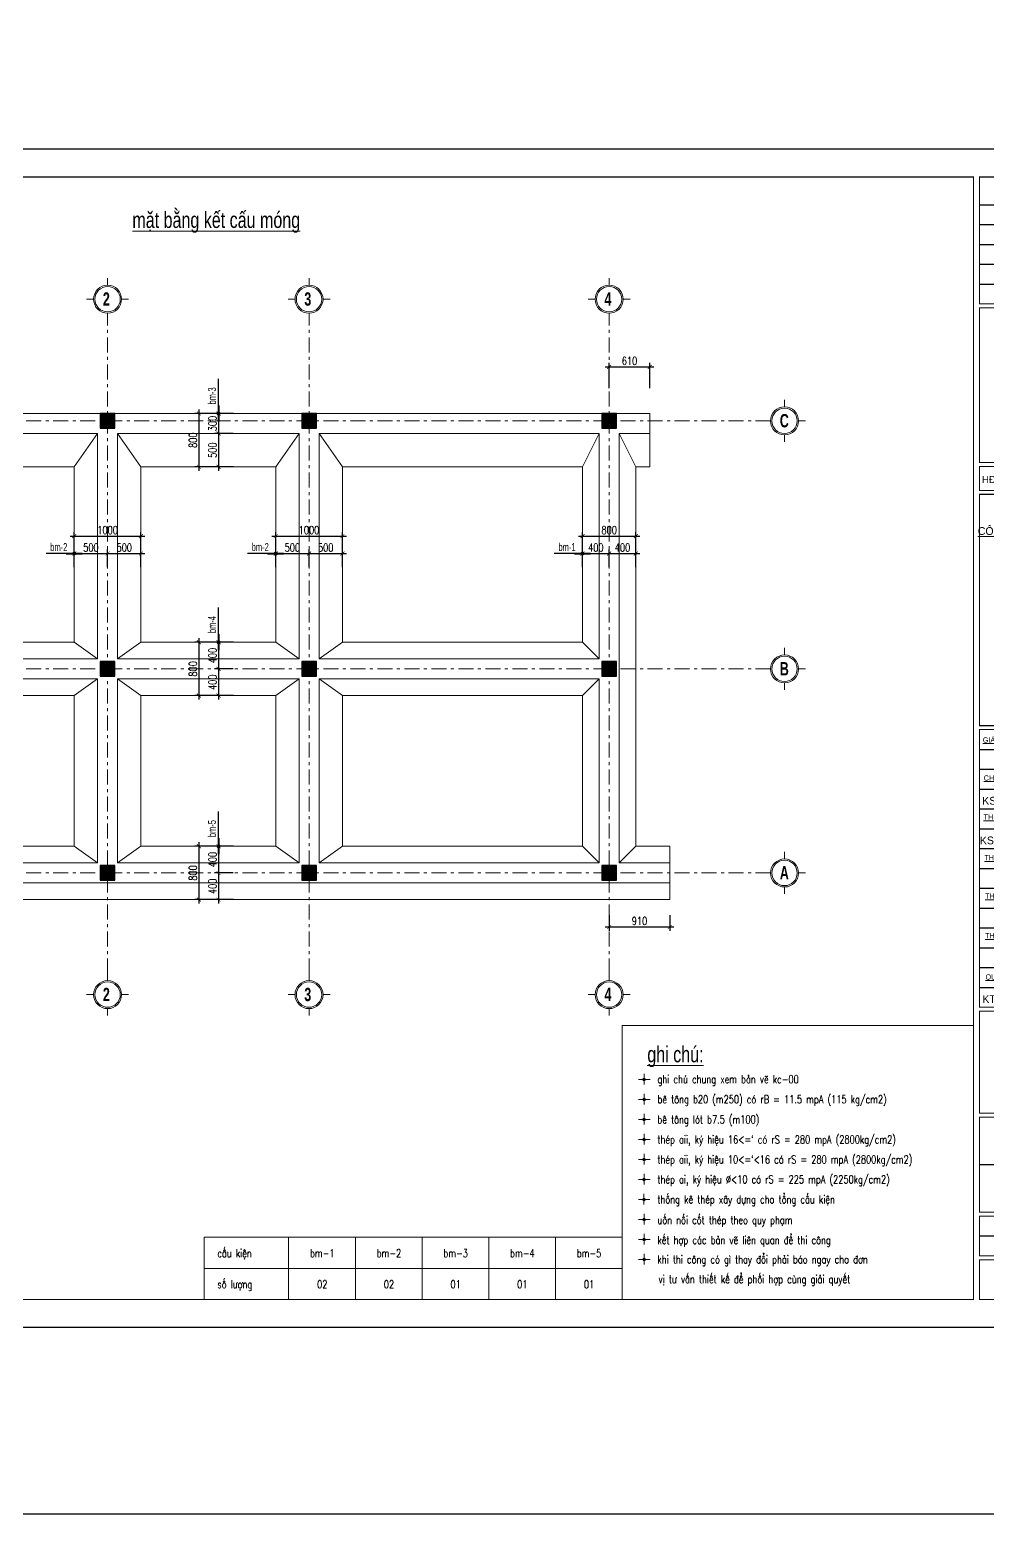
# Model space of a CAD drawing. Extents: x -1855204 to -1466800, y -1308584 to -996495.
# Drawn here: x -1808849 to -1794491, y -1074994 to -1052729 of the extents above; entities that cross this region are included whole.
import ezdxf
from ezdxf.enums import TextEntityAlignment as Align

# ---------------------------------------------------------------- set-up
doc = ezdxf.new("R2010")
doc.units = 0
doc.header["$LTSCALE"] = 150
doc.header["$PDMODE"] = 35
doc.linetypes.add('_Tim', pattern=[9, 5, -1.5, 1, -1.5])
doc.layers.get('0').update_dxf_attribs({"lineweight": 18})
doc.layers.get('Defpoints').update_dxf_attribs({"lineweight": 18})
for name, color, linetype, lineweight in [('05.Text', 253, 'Continuous', 18), ('06.betong', 2, 'Continuous', 35), ('11.Khung bo', 32, 'Continuous', 50), ('12.Khung', 36, 'Continuous', 25), ('KCVN-THAY', 7, 'Continuous', 25), ('LS-DIM', 251, 'Continuous', 13), ('LS-TEXT', 60, 'Continuous', 20), ('LS-THAY', 7, 'Continuous', 20), ('LS-TRUC', 108, '_Tim', 9), ('NETCAT', 2, 'Continuous', 40)]:
    doc.layers.add(name, color=color, linetype=linetype, lineweight=lineweight)
doc.layers.add('DIM', color=1, linetype='Continuous')
doc.styles.add('AVANTHB', font='')
doc.styles.add('KCVN-LEADER', font='vnromadi.shx', dxfattribs={"width": 0.7, "height": 4})
doc.styles.add('VnAvantH', font='')
doc.styles.add('vnsimpli', font='vnsimli.shx', dxfattribs={"width": 0.75})
doc.styles.get('AVANTHB').set_extended_font_data('.VnAvantH', bold=True)
doc.styles.get('VnAvantH').set_extended_font_data('.VnAvantH')
doc.dimstyles.new('D100', dxfattribs={"dimtxt": 200, "dimasz": 100, "dimexe": 100, "dimexo": 0, "dimgap": 50, "dimtad": 1, "dimdec": 0, "dimdsep": 46, "dimtxsty": 'vnsimpli', "dimblk": 'ARCHTICK', "dimcen": 1, "dimdle": 100, "dimclrd": 256, "dimclre": 256, "dimclrt": 60, "dimadec": 0, "dimazin": 0, "dimtfac": 1, "dimtdec": 0, "dimtix": 1, "dimtmove": 2, "dimatfit": 3, "dimfxl": 1, "dimarcsym": 0})
doc.dimstyles.new('D100(120)', dxfattribs={"dimtxt": 120, "dimasz": 60, "dimexe": 60, "dimexo": 0, "dimgap": 30, "dimtad": 1, "dimdec": 0, "dimdsep": 46, "dimtxsty": 'vnsimpli', "dimblk": 'ARCHTICK', "dimcen": 0, "dimdle": 60, "dimclrd": 256, "dimclre": 256, "dimclrt": 60, "dimadec": 0, "dimazin": 0, "dimtfac": 1, "dimtdec": 0, "dimtix": 1, "dimtmove": 0, "dimatfit": 3, "dimfxl": 1, "dimarcsym": 0})

# ---------------------------------------------------------------- blocks, each defined once
blk = doc.blocks.new('*U4')
at = {"layer": 'KCVN-THAY', "color": 140}
blk.add_lwpolyline([(214871.76, 86966.68), (215381.8, 86966.68), (215381.8, 86579.68), (214871.76, 86579.68)], close=True, dxfattribs=at)
blk = doc.blocks.new('100')
at = {"layer": '11.Khung bo', "const_width": 26.7}
for points in [[(1860913, -945240), (1860913, -916940), (1896063, -916940), (1896063, -945240)], [(1896213, -920140), (1896213, -916940), (1901213, -916940), (1901213, -920140)], [(1896213, -924140), (1901213, -924140), (1901213, -920240), (1896213, -920240)], [(1896213, -924840), (1901213, -924840), (1901213, -924240), (1896213, -924240)], [(1896213, -930771), (1901213, -930771), (1901213, -924940), (1896213, -924940)], [(1896213, -937871), (1901213, -937871), (1901213, -930871), (1896213, -930871)], [(1896213, -940540), (1901213, -940540), (1901213, -937971), (1896213, -937971)], [(1896213, -943040), (1901213, -943040), (1901213, -940640), (1896213, -940640)], [(1896213, -944140), (1901213, -944140), (1901213, -943140), (1896213, -943140)], [(1896213, -945240), (1901213, -945240), (1901213, -944240), (1896213, -944240)]]:
    blk.add_lwpolyline(points, close=True, dxfattribs=at)
at = {"layer": '12.Khung'}
for p, q in [((1896213, -917640), (1901213, -917640)), ((1896213, -918140), (1901213, -918140)), ((1896213, -918640), (1901213, -918640)), ((1896213, -919140), (1901213, -919140)), ((1896213, -919640), (1901213, -919640)), ((1896213, -931371), (1899399, -931371)), ((1896213, -931871), (1901213, -931871)), ((1896213, -932371), (1899399, -932371)), ((1896213, -932871), (1901213, -932871)), ((1896213, -933371), (1899399, -933371)), ((1896213, -933871), (1901213, -933871)), ((1896213, -934371), (1899399, -934371)), ((1896213, -934871), (1901213, -934871)), ((1896213, -935371), (1899399, -935371)), ((1896213, -935871), (1901213, -935871)), ((1896213, -936371), (1899399, -936371)), ((1896213, -936871), (1901213, -936871)), ((1896213, -937371), (1899399, -937371)), ((1901213, -941840), (1896213, -941840)), ((1901213, -943640), (1896213, -943640))]:
    blk.add_line(p, q, dxfattribs=at)
at = {"layer": '12.Khung', "color": 1}
blk.add_lwpolyline([(1901579, -945940), (1901579, -916240), (1859580, -916240), (1859580, -945940)], close=True, dxfattribs=at)
at = {"layer": '05.Text', "style": 'VnAvantH'}
blk.add_text('H§ sè .../2019/H§-TVTK ngµy ', height=180, dxfattribs=at).set_placement((1898057, -924540), align=Align.MIDDLE)
blk.add_text('%%Uc«ng ty tnhh thiÕt kÕ vµ thi c«ng', height=198, dxfattribs=at).set_placement((1898711, -925964), align=Align.CENTER)
for s, p in [('%%Ugi¸m ®èc:', (1896298, -931198)), ('%%Uchñ tr×:', (1896322, -932157)), ('%%UthiÕt kÕ:', (1896319, -933142)), ('%%UthiÕt kÕ:', (1896339, -934166)), ('%%UthiÕt kÕ:', (1896355, -935133)), ('%%UthiÕt kÕ:', (1896355, -936133)), ('%%Uqu¶n lý kü thuËt:', (1896366, -937174))]:
    blk.add_text(s, height=132, dxfattribs=at).set_placement(p)
for s, p in [('KS.TRÇN C¤NG THµNH', (1899286, -932764)), ('KS.§INH THANH HUYÒN', (1899286, -933764)), ('KTS.lª thÕ trinh', (1898687, -937764))]:
    blk.add_text(s, height=198, dxfattribs=at).set_placement(p, align=Align.RIGHT)
blk = doc.blocks.new('n')
at = {"layer": 'LS-TEXT', "linetype": 'Continuous'}
for p, q in [((-27, 0), (-175, 0)), ((-175, 0), (188, 0)), ((0, 0), (0, 178)), ((0, 178), (0, -151))]:
    blk.add_line(p, q, dxfattribs=at)
at = {"layer": 'LS-TEXT', "linetype": 'Continuous', "const_width": 54}
blk.add_lwpolyline([(-27, 0, 1), (27, 0, 1)], format="xyb", close=True, dxfattribs=at)
blk = doc.blocks.new('GHI CHU NHA BE TONG 2')
at = {"layer": 'LS-THAY'}
blk.add_lwpolyline([(-266782, -808508), (-258003, -808508), (-258003, -815358), (-266782, -815358)], close=True, dxfattribs=at)
at = {"layer": 'LS-THAY', "xscale": 0.7999999999301508}
for p, yscale, zscale in [((-266233, -809858), 0.7999999998137355, 0.7999999999645904), ((-266232, -810358), 0.7999999998137355, 0.7999999999645904), ((-266233, -810858), 0.7999999998137355, 0.7999999999645904), ((-266233, -811358), 0.7999999998137355, 0.7999999999645904), ((-266233, -811858), 0.7999999998137355, 0.7999999999645904), ((-266235, -812358), 0.7999999998137355, 0.7999999999645904), ((-266236, -812858), 0.7999999998137355, 0.7999999999645904), ((-266233, -813358), 0.8000000002793967, 0.7999999999980599), ((-266233, -813858), 0.8000000002793967, 0.7999999999980599), ((-266232, -814358), 0.7999999998137355, 0.7999999999645904)]:
    blk.add_blockref('n', p, dxfattribs=dict(at, yscale=yscale, zscale=zscale))
at = {"layer": 'LS-TEXT', "color": 60, "style": 'KCVN-LEADER', "width": 0.75}
blk.add_text('%%Ughi chó:', height=400, dxfattribs=at).set_placement((-266152, -809428))
at = {"layer": 'LS-TEXT', "style": 'vnsimpli', "width": 0.75}
for s, p in [('   ghi chó chung xem b¶n vÏ kc-00', (-266233, -809952)), ('   bª t«ng b20 (m250) cã rB = 11.5 mpA (115 kg/cm2)', (-266233, -810453)), ('   bª t«ng lãt b7.5 (m100)', (-266235, -810956)), ('   thÐp aii, ký hiÖu 16<=` cã rS = 280 mpA (2800kg/cm2)', (-266235, -811458)), ('   thÐp aii, ký hiÖu 10<=`<16 cã rS = 280 mpA (2800kg/cm2)', (-266235, -811958)), ('   thÐp ai, ký hiÖu %%C<10 cã rS = 225 mpA (2250kg/cm2)', (-266235, -812454)), ('   thèng kª thÐp x©y dùng cho tæng cÊu kiÖn', (-266236, -812954)), ('   uèn nèi cèt thÐp theo quy ph¹m', (-266235, -813470)), ('   kÕt hîp c¸c b¶n vÏ liªn quan ®Ó thi c«ng', (-266235, -813970)), ('   khi thi c«ng cã g× thay ®æi ph¶i b¸o ngay cho ®¬n', (-266236, -814454)), ('vÞ t\xad vÊn thiÕt kÕ ®Ó phèi hîp cïng gi¶i quyÕt', (-265871, -814951))]:
    blk.add_text(s, height=200, dxfattribs=at).set_placement(p)
blk = doc.blocks.new('DANHTRUC')
for p, q in [((980383, -947347), (980383, -947137)), ((979963, -947767), (979753, -947767)), ((980803, -947767), (981013, -947767)), ((980383, -948187), (980383, -948397))]:
    blk.add_line(p, q)
for radius in [420, 380]:
    blk.add_circle((980383, -947767), radius)
blk = doc.blocks.new('q51251123')
at = {"layer": '06.betong'}
for points in [[(-2083542, -1045313.8), (-2083322, -1045313.8), (-2083322, -1045093.8), (-2083542, -1045093.8)], [(-2080522, -1045313.8), (-2080302, -1045313.8), (-2080302, -1045093.8), (-2080522, -1045093.8)], [(-2076022, -1045313.8), (-2075802, -1045313.8), (-2075802, -1045093.8), (-2076022, -1045093.8)], [(-2083542, -1049033.8), (-2083322, -1049033.8), (-2083322, -1048813.8), (-2083542, -1048813.8)], [(-2080522, -1049033.8), (-2080302, -1049033.8), (-2080302, -1048813.8), (-2080522, -1048813.8)], [(-2076022, -1049033.8), (-2075802, -1049033.8), (-2075802, -1048813.8), (-2076022, -1048813.8)], [(-2083542, -1052093.8), (-2083322, -1052093.8), (-2083322, -1051873.8), (-2083542, -1051873.8)], [(-2080522, -1052093.8), (-2080302, -1052093.8), (-2080302, -1051873.8), (-2080522, -1051873.8)], [(-2076022, -1052093.8), (-2075802, -1052093.8), (-2075802, -1051873.8), (-2076022, -1051873.8)]]:
    blk.add_hatch(color=251, dxfattribs=at).paths.add_polyline_path(points)
at = {"layer": 'DIM'}
for points in [[(-2083542, -1045313.8), (-2083322, -1045313.8), (-2083322, -1045093.8), (-2083542, -1045093.8)], [(-2080522, -1045313.8), (-2080302, -1045313.8), (-2080302, -1045093.8), (-2080522, -1045093.8)], [(-2076022, -1045313.8), (-2075802, -1045313.8), (-2075802, -1045093.8), (-2076022, -1045093.8)], [(-2083542, -1049033.8), (-2083322, -1049033.8), (-2083322, -1048813.8), (-2083542, -1048813.8)], [(-2080522, -1049033.8), (-2080302, -1049033.8), (-2080302, -1048813.8), (-2080522, -1048813.8)], [(-2076022, -1049033.8), (-2075802, -1049033.8), (-2075802, -1048813.8), (-2076022, -1048813.8)], [(-2083542, -1052093.8), (-2083322, -1052093.8), (-2083322, -1051873.8), (-2083542, -1051873.8)], [(-2080522, -1052093.8), (-2080302, -1052093.8), (-2080302, -1051873.8), (-2080522, -1051873.8)], [(-2076022, -1052093.8), (-2075802, -1052093.8), (-2075802, -1051873.8), (-2076022, -1051873.8)]]:
    blk.add_lwpolyline(points, close=True, dxfattribs=at)
at = {"layer": 'LS-TRUC', "ltscale": 0.3}
for p, q in [((-2083432, -1053493.8), (-2083432, -1043693.8)), ((-2080412, -1053493.8), (-2080412, -1043693.8)), ((-2075912, -1053493.8), (-2075912, -1043693.8)), ((-2088702, -1045203.8), (-2073602, -1045203.8)), ((-2088702, -1048923.8), (-2073602, -1048923.8)), ((-2088702, -1051983.8), (-2073602, -1051983.8))]:
    blk.add_line(p, q, dxfattribs=at)
at = {"layer": '05.Text', "xscale": 0.5, "yscale": 0.5, "zscale": 0.5}
for p in [(-2573623.7, -569495.6), (-2570603.7, -569495.6), (-2566103.7, -569495.6), (-2563474.3, -571320.6), (-2563474.3, -575040.6), (-2563474.3, -578100.6), (-2573623.7, -579925.6), (-2570603.7, -579925.6), (-2566103.7, -579925.6)]:
    blk.add_blockref('DANHTRUC', p, dxfattribs=at)
at = {"layer": '05.Text', "style": 'AVANTHB', "width": 0.7}
for s, p in [('2', (-2083502.8, -1043476.5)), ('3', (-2080482.8, -1043476.5)), ('4', (-2075982.8, -1043476.5)), ('c', (-2073353.4, -1045301.5)), ('b', (-2073353.4, -1049021.5)), ('a', (-2073353.4, -1052081.5)), ('2', (-2083502.8, -1053906.5)), ('3', (-2080482.8, -1053906.5)), ('4', (-2075982.8, -1053906.5))]:
    blk.add_text(s, height=200, dxfattribs=at).set_placement(p)
blk = doc.blocks.new('q51521566')
at = {"layer": 'LS-DIM'}
for p, q in [((-2053329, -1045894), (-2052979, -1045394)), ((-2052679, -1045394), (-2052329, -1045894)), ((-2050309, -1045894), (-2049959, -1045394)), ((-2049659, -1045394), (-2049309, -1045894)), ((-2045709, -1045894), (-2045459, -1045394)), ((-2045159, -1045394), (-2044909, -1045894)), ((-2053329, -1048524), (-2052979, -1048774)), ((-2052679, -1048774), (-2052329, -1048524)), ((-2050309, -1048524), (-2049959, -1048774)), ((-2049659, -1048774), (-2049309, -1048524)), ((-2045709, -1048524), (-2045459, -1048774)), ((-2052979, -1049074), (-2053329, -1049324)), ((-2052679, -1049074), (-2052329, -1049324)), ((-2050309, -1049324), (-2049959, -1049074)), ((-2049659, -1049074), (-2049309, -1049324)), ((-2045709, -1049324), (-2045459, -1049074)), ((-2053329, -1051584), (-2052979, -1051834)), ((-2052679, -1051834), (-2052329, -1051584)), ((-2050309, -1051584), (-2049959, -1051834)), ((-2049659, -1051834), (-2049309, -1051584)), ((-2045709, -1051584), (-2045459, -1051834)), ((-2044909, -1051584), (-2045159, -1051834))]:
    blk.add_line(p, q, dxfattribs=at)
at = {"layer": 'LS-THAY'}
for p, q in [((-2056989, -1045094), (-2044699, -1045094)), ((-2044699, -1045894), (-2044699, -1045094)), ((-2056439, -1045394), (-2052979, -1045394)), ((-2052979, -1045394), (-2052979, -1048774)), ((-2052679, -1045394), (-2049959, -1045394)), ((-2052679, -1045394), (-2052679, -1048774)), ((-2049959, -1045394), (-2049959, -1048774)), ((-2049659, -1045394), (-2045459, -1045394)), ((-2049659, -1045394), (-2049659, -1048774)), ((-2045459, -1045394), (-2045459, -1048774)), ((-2045159, -1045394), (-2045159, -1051834)), ((-2045159, -1045394), (-2044699, -1045394)), ((-2056189, -1045894), (-2053329, -1045894)), ((-2053329, -1045894), (-2053329, -1048524)), ((-2052329, -1045894), (-2050309, -1045894)), ((-2052329, -1045894), (-2052329, -1048524)), ((-2050309, -1045894), (-2050309, -1048524)), ((-2049309, -1045894), (-2045709, -1045894)), ((-2049309, -1045894), (-2049309, -1048524)), ((-2045709, -1045894), (-2045709, -1048524)), ((-2044909, -1045894), (-2044699, -1045894)), ((-2044909, -1045894), (-2044909, -1051584)), ((-2056189, -1048524), (-2053329, -1048524)), ((-2052329, -1048524), (-2050309, -1048524)), ((-2049309, -1048524), (-2045709, -1048524)), ((-2056439, -1048774), (-2052979, -1048774)), ((-2052679, -1048774), (-2049959, -1048774)), ((-2049659, -1048774), (-2045459, -1048774)), ((-2056439, -1049074), (-2052979, -1049074)), ((-2052979, -1049074), (-2052979, -1051834)), ((-2052679, -1049074), (-2052679, -1051834)), ((-2052679, -1049074), (-2049959, -1049074)), ((-2049959, -1049074), (-2049959, -1051834)), ((-2049659, -1049074), (-2049659, -1051834)), ((-2049659, -1049074), (-2045459, -1049074)), ((-2045459, -1049074), (-2045459, -1051834)), ((-2056189, -1049324), (-2053329, -1049324)), ((-2053329, -1049324), (-2053329, -1051584)), ((-2052329, -1049324), (-2052329, -1051584)), ((-2052329, -1049324), (-2050309, -1049324)), ((-2050309, -1049324), (-2050309, -1051584)), ((-2049309, -1049324), (-2049309, -1051584)), ((-2049309, -1049324), (-2045709, -1049324)), ((-2045709, -1049324), (-2045709, -1051584)), ((-2056189, -1051584), (-2053329, -1051584)), ((-2052329, -1051584), (-2050309, -1051584)), ((-2049309, -1051584), (-2045709, -1051584)), ((-2044909, -1051584), (-2044399, -1051584)), ((-2044399, -1051584), (-2044399, -1052384)), ((-2056439, -1051834), (-2052979, -1051834)), ((-2052679, -1051834), (-2049959, -1051834)), ((-2049659, -1051834), (-2045459, -1051834)), ((-2045159, -1051834), (-2044399, -1051834)), ((-2056739, -1052134), (-2044399, -1052134)), ((-2056989, -1052384), (-2044399, -1052384))]:
    blk.add_line(p, q, dxfattribs=at)
at = {"layer": 'LS-DIM'}
blk.add_blockref('q51251123', (30603, 0), dxfattribs=at)
blk = doc.blocks.new('_ArchTick')
at = {"layer": 'DIM', "color": 0, "const_width": 0.15}
blk.add_lwpolyline([(-0.5, -0.5), (0.5, 0.5)], dxfattribs=at)
blk = doc.blocks.new('*D1504')
at = {"layer": 'Defpoints', "color": 0, "transparency": 16777216}
for p in [(-1807681, -1060586), (-1808181, -1060789), (-1807681, -1060789)]:
    blk.add_point(p, dxfattribs=at)
at = {"layer": 'LS-DIM', "lineweight": -2, "transparency": 16777216}
for p, q in [((-1808241, -1060586), (-1807621, -1060586)), ((-1808181, -1060789), (-1808181, -1060526)), ((-1807681, -1060789), (-1807681, -1060526))]:
    blk.add_line(p, q, dxfattribs=at)
at = {"layer": 'LS-DIM', "lineweight": -2, "transparency": 16777216, "xscale": 60, "yscale": 60, "zscale": 60, "rotation": 180}
blk.add_blockref('_ArchTick', (-1808181, -1060586), dxfattribs=at)
at = {"layer": 'LS-DIM', "lineweight": -2, "transparency": 16777216, "xscale": 60, "yscale": 60, "zscale": 60}
blk.add_blockref('_ArchTick', (-1807681, -1060586), dxfattribs=at)
at = {"layer": 'LS-DIM', "color": 60, "transparency": 16777216, "insert": (-1807931, -1060496), "char_height": 120, "attachment_point": 5, "style": 'vnsimpli'}
blk.add_mtext('500', dxfattribs=at)
blk = doc.blocks.new('*D1505')
at = {"layer": 'Defpoints', "color": 0, "transparency": 16777216}
for p in [(-1807181, -1060586), (-1807681, -1060789), (-1807181, -1060789)]:
    blk.add_point(p, dxfattribs=at)
at = {"layer": 'LS-DIM', "lineweight": -2, "transparency": 16777216}
for p, q in [((-1807741, -1060586), (-1807121, -1060586)), ((-1807681, -1060789), (-1807681, -1060526)), ((-1807181, -1060789), (-1807181, -1060526))]:
    blk.add_line(p, q, dxfattribs=at)
at = {"layer": 'LS-DIM', "lineweight": -2, "transparency": 16777216, "xscale": 60, "yscale": 60, "zscale": 60, "rotation": 180}
blk.add_blockref('_ArchTick', (-1807681, -1060586), dxfattribs=at)
at = {"layer": 'LS-DIM', "lineweight": -2, "transparency": 16777216, "xscale": 60, "yscale": 60, "zscale": 60}
blk.add_blockref('_ArchTick', (-1807181, -1060586), dxfattribs=at)
at = {"layer": 'LS-DIM', "color": 60, "transparency": 16777216, "insert": (-1807431, -1060496), "char_height": 120, "attachment_point": 5, "style": 'vnsimpli'}
blk.add_mtext('500', dxfattribs=at)
blk = doc.blocks.new('*D1506')
at = {"layer": 'Defpoints', "color": 0, "transparency": 16777216}
for p in [(-1807181, -1060324), (-1808181, -1060789), (-1807181, -1060789)]:
    blk.add_point(p, dxfattribs=at)
at = {"layer": 'LS-DIM', "lineweight": -2, "transparency": 16777216}
for p, q in [((-1808241, -1060324), (-1807121, -1060324)), ((-1808181, -1060789), (-1808181, -1060264)), ((-1807181, -1060789), (-1807181, -1060264))]:
    blk.add_line(p, q, dxfattribs=at)
at = {"layer": 'LS-DIM', "lineweight": -2, "transparency": 16777216, "xscale": 60, "yscale": 60, "zscale": 60, "rotation": 180}
blk.add_blockref('_ArchTick', (-1808181, -1060324), dxfattribs=at)
at = {"layer": 'LS-DIM', "lineweight": -2, "transparency": 16777216, "xscale": 60, "yscale": 60, "zscale": 60}
blk.add_blockref('_ArchTick', (-1807181, -1060324), dxfattribs=at)
at = {"layer": 'LS-DIM', "color": 60, "transparency": 16777216, "insert": (-1807681, -1060234), "char_height": 120, "attachment_point": 5, "style": 'vnsimpli'}
blk.add_mtext('1000', dxfattribs=at)
blk = doc.blocks.new('DOT')
at = {"layer": 'NETCAT', "color": 1}
blk.add_line((-2, 0), (2, 0), dxfattribs=at)
at = {"layer": 'NETCAT', "color": 1, "const_width": 0.5}
blk.add_lwpolyline([(-0.25, 0, 1), (0.25, 0, 1)], format="xyb", close=True, dxfattribs=at)
blk = doc.blocks.new('*D1507')
at = {"layer": 'Defpoints', "color": 0, "transparency": 16777216}
for p in [(-1804661, -1060586), (-1805161, -1060789), (-1804661, -1060789)]:
    blk.add_point(p, dxfattribs=at)
at = {"layer": 'LS-DIM', "lineweight": -2, "transparency": 16777216}
for p, q in [((-1805221, -1060586), (-1804601, -1060586)), ((-1805161, -1060789), (-1805161, -1060526)), ((-1804661, -1060789), (-1804661, -1060526))]:
    blk.add_line(p, q, dxfattribs=at)
at = {"layer": 'LS-DIM', "lineweight": -2, "transparency": 16777216, "xscale": 60, "yscale": 60, "zscale": 60, "rotation": 180}
blk.add_blockref('_ArchTick', (-1805161, -1060586), dxfattribs=at)
at = {"layer": 'LS-DIM', "lineweight": -2, "transparency": 16777216, "xscale": 60, "yscale": 60, "zscale": 60}
blk.add_blockref('_ArchTick', (-1804661, -1060586), dxfattribs=at)
at = {"layer": 'LS-DIM', "color": 60, "transparency": 16777216, "insert": (-1804911, -1060496), "char_height": 120, "attachment_point": 5, "style": 'vnsimpli'}
blk.add_mtext('500', dxfattribs=at)
blk = doc.blocks.new('*D1508')
at = {"layer": 'Defpoints', "color": 0, "transparency": 16777216}
for p in [(-1804161, -1060586), (-1804661, -1060789), (-1804161, -1060789)]:
    blk.add_point(p, dxfattribs=at)
at = {"layer": 'LS-DIM', "lineweight": -2, "transparency": 16777216}
for p, q in [((-1804721, -1060586), (-1804101, -1060586)), ((-1804661, -1060789), (-1804661, -1060526)), ((-1804161, -1060789), (-1804161, -1060526))]:
    blk.add_line(p, q, dxfattribs=at)
at = {"layer": 'LS-DIM', "lineweight": -2, "transparency": 16777216, "xscale": 60, "yscale": 60, "zscale": 60, "rotation": 180}
blk.add_blockref('_ArchTick', (-1804661, -1060586), dxfattribs=at)
at = {"layer": 'LS-DIM', "lineweight": -2, "transparency": 16777216, "xscale": 60, "yscale": 60, "zscale": 60}
blk.add_blockref('_ArchTick', (-1804161, -1060586), dxfattribs=at)
at = {"layer": 'LS-DIM', "color": 60, "transparency": 16777216, "insert": (-1804411, -1060496), "char_height": 120, "attachment_point": 5, "style": 'vnsimpli'}
blk.add_mtext('500', dxfattribs=at)
blk = doc.blocks.new('*D1509')
at = {"layer": 'Defpoints', "color": 0, "transparency": 16777216}
for p in [(-1804161, -1060324), (-1805161, -1060789), (-1804161, -1060789)]:
    blk.add_point(p, dxfattribs=at)
at = {"layer": 'LS-DIM', "lineweight": -2, "transparency": 16777216}
for p, q in [((-1805221, -1060324), (-1804101, -1060324)), ((-1805161, -1060789), (-1805161, -1060264)), ((-1804161, -1060789), (-1804161, -1060264))]:
    blk.add_line(p, q, dxfattribs=at)
at = {"layer": 'LS-DIM', "lineweight": -2, "transparency": 16777216, "xscale": 60, "yscale": 60, "zscale": 60, "rotation": 180}
blk.add_blockref('_ArchTick', (-1805161, -1060324), dxfattribs=at)
at = {"layer": 'LS-DIM', "lineweight": -2, "transparency": 16777216, "xscale": 60, "yscale": 60, "zscale": 60}
blk.add_blockref('_ArchTick', (-1804161, -1060324), dxfattribs=at)
at = {"layer": 'LS-DIM', "color": 60, "transparency": 16777216, "insert": (-1804661, -1060234), "char_height": 120, "attachment_point": 5, "style": 'vnsimpli'}
blk.add_mtext('1000', dxfattribs=at)
blk = doc.blocks.new('*D1510')
at = {"layer": 'Defpoints', "color": 0, "transparency": 16777216}
for p in [(-1800161, -1060586), (-1800561, -1060789), (-1800161, -1060789)]:
    blk.add_point(p, dxfattribs=at)
at = {"layer": 'LS-DIM', "lineweight": -2, "transparency": 16777216}
for p, q in [((-1800621, -1060586), (-1800101, -1060586)), ((-1800561, -1060789), (-1800561, -1060526)), ((-1800161, -1060789), (-1800161, -1060526))]:
    blk.add_line(p, q, dxfattribs=at)
at = {"layer": 'LS-DIM', "lineweight": -2, "transparency": 16777216, "xscale": 60, "yscale": 60, "zscale": 60, "rotation": 180}
blk.add_blockref('_ArchTick', (-1800561, -1060586), dxfattribs=at)
at = {"layer": 'LS-DIM', "lineweight": -2, "transparency": 16777216, "xscale": 60, "yscale": 60, "zscale": 60}
blk.add_blockref('_ArchTick', (-1800161, -1060586), dxfattribs=at)
at = {"layer": 'LS-DIM', "color": 60, "transparency": 16777216, "insert": (-1800361, -1060496), "char_height": 120, "attachment_point": 5, "style": 'vnsimpli'}
blk.add_mtext('400', dxfattribs=at)
blk = doc.blocks.new('*D1511')
at = {"layer": 'Defpoints', "color": 0, "transparency": 16777216}
for p in [(-1799761, -1060586), (-1800161, -1060789), (-1799761, -1060789)]:
    blk.add_point(p, dxfattribs=at)
at = {"layer": 'LS-DIM', "lineweight": -2, "transparency": 16777216}
for p, q in [((-1800221, -1060586), (-1799701, -1060586)), ((-1800161, -1060789), (-1800161, -1060526)), ((-1799761, -1060789), (-1799761, -1060526))]:
    blk.add_line(p, q, dxfattribs=at)
at = {"layer": 'LS-DIM', "lineweight": -2, "transparency": 16777216, "xscale": 60, "yscale": 60, "zscale": 60, "rotation": 180}
blk.add_blockref('_ArchTick', (-1800161, -1060586), dxfattribs=at)
at = {"layer": 'LS-DIM', "lineweight": -2, "transparency": 16777216, "xscale": 60, "yscale": 60, "zscale": 60}
blk.add_blockref('_ArchTick', (-1799761, -1060586), dxfattribs=at)
at = {"layer": 'LS-DIM', "color": 60, "transparency": 16777216, "insert": (-1799961, -1060496), "char_height": 120, "attachment_point": 5, "style": 'vnsimpli'}
blk.add_mtext('400', dxfattribs=at)
blk = doc.blocks.new('*D1512')
at = {"layer": 'Defpoints', "color": 0, "transparency": 16777216}
for p in [(-1799761, -1060324), (-1800561, -1060789), (-1799761, -1060789)]:
    blk.add_point(p, dxfattribs=at)
at = {"layer": 'LS-DIM', "lineweight": -2, "transparency": 16777216}
for p, q in [((-1800621, -1060324), (-1799701, -1060324)), ((-1800561, -1060789), (-1800561, -1060264)), ((-1799761, -1060789), (-1799761, -1060264))]:
    blk.add_line(p, q, dxfattribs=at)
at = {"layer": 'LS-DIM', "lineweight": -2, "transparency": 16777216, "xscale": 60, "yscale": 60, "zscale": 60, "rotation": 180}
blk.add_blockref('_ArchTick', (-1800561, -1060324), dxfattribs=at)
at = {"layer": 'LS-DIM', "lineweight": -2, "transparency": 16777216, "xscale": 60, "yscale": 60, "zscale": 60}
blk.add_blockref('_ArchTick', (-1799761, -1060324), dxfattribs=at)
at = {"layer": 'LS-DIM', "color": 60, "transparency": 16777216, "insert": (-1800161, -1060234), "char_height": 120, "attachment_point": 5, "style": 'vnsimpli'}
blk.add_mtext('800', dxfattribs=at)
blk = doc.blocks.new('*D1513')
at = {"layer": 'Defpoints', "color": 0, "transparency": 16777216}
for p in [(-1805801, -1058486), (-1806018, -1058786), (-1805801, -1058786)]:
    blk.add_point(p, dxfattribs=at)
at = {"layer": 'LS-DIM', "lineweight": -2, "transparency": 16777216}
for p, q in [((-1806018, -1058426), (-1806018, -1058846)), ((-1805801, -1058486), (-1806078, -1058486)), ((-1805801, -1058786), (-1806078, -1058786))]:
    blk.add_line(p, q, dxfattribs=at)
at = {"layer": 'LS-DIM', "lineweight": -2, "transparency": 16777216, "xscale": 60, "yscale": 60, "zscale": 60}
for p, rotation in [((-1806018, -1058486), 90), ((-1806018, -1058786), 270)]:
    blk.add_blockref('_ArchTick', p, dxfattribs=dict(at, rotation=rotation))
at = {"layer": 'LS-DIM', "color": 60, "transparency": 16777216, "insert": (-1806108, -1058636), "char_height": 120, "attachment_point": 5, "rotation": 90, "style": 'vnsimpli'}
blk.add_mtext('300', dxfattribs=at)
blk = doc.blocks.new('*D1514')
at = {"layer": 'Defpoints', "color": 0, "transparency": 16777216}
for p in [(-1805801, -1058786), (-1806018, -1059286), (-1805795, -1059286)]:
    blk.add_point(p, dxfattribs=at)
at = {"layer": 'LS-DIM', "lineweight": -2, "transparency": 16777216}
for p, q in [((-1805801, -1058786), (-1806078, -1058786)), ((-1806018, -1058726), (-1806018, -1059346)), ((-1805795, -1059286), (-1806078, -1059286))]:
    blk.add_line(p, q, dxfattribs=at)
at = {"layer": 'LS-DIM', "lineweight": -2, "transparency": 16777216, "xscale": 60, "yscale": 60, "zscale": 60}
for p, rotation in [((-1806018, -1058786), 90), ((-1806018, -1059286), 270)]:
    blk.add_blockref('_ArchTick', p, dxfattribs=dict(at, rotation=rotation))
at = {"layer": 'LS-DIM', "color": 60, "transparency": 16777216, "insert": (-1806108, -1059036), "char_height": 120, "attachment_point": 5, "rotation": 90, "style": 'vnsimpli'}
blk.add_mtext('500', dxfattribs=at)
blk = doc.blocks.new('*D1515')
at = {"layer": 'Defpoints', "color": 0, "transparency": 16777216}
for p in [(-1805795, -1058486), (-1806311, -1059286), (-1805795, -1059286)]:
    blk.add_point(p, dxfattribs=at)
at = {"layer": 'LS-DIM', "lineweight": -2, "transparency": 16777216}
for p, q in [((-1806311, -1058426), (-1806311, -1059346)), ((-1805795, -1058486), (-1806371, -1058486)), ((-1805795, -1059286), (-1806371, -1059286))]:
    blk.add_line(p, q, dxfattribs=at)
at = {"layer": 'LS-DIM', "lineweight": -2, "transparency": 16777216, "xscale": 60, "yscale": 60, "zscale": 60}
for p, rotation in [((-1806311, -1058486), 90), ((-1806311, -1059286), 270)]:
    blk.add_blockref('_ArchTick', p, dxfattribs=dict(at, rotation=rotation))
at = {"layer": 'LS-DIM', "color": 60, "transparency": 16777216, "insert": (-1806401, -1058886), "char_height": 120, "attachment_point": 5, "rotation": 90, "style": 'vnsimpli'}
blk.add_mtext('800', dxfattribs=at)
blk = doc.blocks.new('*D1516')
at = {"layer": 'Defpoints', "color": 0, "transparency": 16777216}
for p in [(-1805801, -1061916), (-1806018, -1062316), (-1805801, -1062316)]:
    blk.add_point(p, dxfattribs=at)
at = {"layer": 'LS-DIM', "lineweight": -2, "transparency": 16777216}
for p, q in [((-1805801, -1061916), (-1806078, -1061916)), ((-1806018, -1061856), (-1806018, -1062376)), ((-1805801, -1062316), (-1806078, -1062316))]:
    blk.add_line(p, q, dxfattribs=at)
at = {"layer": 'LS-DIM', "lineweight": -2, "transparency": 16777216, "xscale": 60, "yscale": 60, "zscale": 60}
for p, rotation in [((-1806018, -1061916), 90), ((-1806018, -1062316), 270)]:
    blk.add_blockref('_ArchTick', p, dxfattribs=dict(at, rotation=rotation))
at = {"layer": 'LS-DIM', "color": 60, "transparency": 16777216, "insert": (-1806108, -1062116), "char_height": 120, "attachment_point": 5, "rotation": 90, "style": 'vnsimpli'}
blk.add_mtext('400', dxfattribs=at)
blk = doc.blocks.new('*D1517')
at = {"layer": 'Defpoints', "color": 0, "transparency": 16777216}
for p in [(-1805801, -1062316), (-1806018, -1062716), (-1805795, -1062716)]:
    blk.add_point(p, dxfattribs=at)
at = {"layer": 'LS-DIM', "lineweight": -2, "transparency": 16777216}
for p, q in [((-1805801, -1062316), (-1806078, -1062316)), ((-1806018, -1062256), (-1806018, -1062776)), ((-1805795, -1062716), (-1806078, -1062716))]:
    blk.add_line(p, q, dxfattribs=at)
at = {"layer": 'LS-DIM', "lineweight": -2, "transparency": 16777216, "xscale": 60, "yscale": 60, "zscale": 60}
for p, rotation in [((-1806018, -1062316), 90), ((-1806018, -1062716), 270)]:
    blk.add_blockref('_ArchTick', p, dxfattribs=dict(at, rotation=rotation))
at = {"layer": 'LS-DIM', "color": 60, "transparency": 16777216, "insert": (-1806108, -1062516), "char_height": 120, "attachment_point": 5, "rotation": 90, "style": 'vnsimpli'}
blk.add_mtext('400', dxfattribs=at)
blk = doc.blocks.new('*D1518')
at = {"layer": 'Defpoints', "color": 0, "transparency": 16777216}
for p in [(-1805795, -1061916), (-1806311, -1062716), (-1805795, -1062716)]:
    blk.add_point(p, dxfattribs=at)
at = {"layer": 'LS-DIM', "lineweight": -2, "transparency": 16777216}
for p, q in [((-1805795, -1061916), (-1806371, -1061916)), ((-1806311, -1061856), (-1806311, -1062776)), ((-1805795, -1062716), (-1806371, -1062716))]:
    blk.add_line(p, q, dxfattribs=at)
at = {"layer": 'LS-DIM', "lineweight": -2, "transparency": 16777216, "xscale": 60, "yscale": 60, "zscale": 60}
for p, rotation in [((-1806311, -1061916), 90), ((-1806311, -1062716), 270)]:
    blk.add_blockref('_ArchTick', p, dxfattribs=dict(at, rotation=rotation))
at = {"layer": 'LS-DIM', "color": 60, "transparency": 16777216, "insert": (-1806401, -1062316), "char_height": 120, "attachment_point": 5, "rotation": 90, "style": 'vnsimpli'}
blk.add_mtext('800', dxfattribs=at)
blk = doc.blocks.new('*D1519')
at = {"layer": 'Defpoints', "color": 0, "transparency": 16777216}
for p in [(-1805801, -1064976), (-1806018, -1065376), (-1805801, -1065376)]:
    blk.add_point(p, dxfattribs=at)
at = {"layer": 'LS-DIM', "lineweight": -2, "transparency": 16777216}
for p, q in [((-1806018, -1064916), (-1806018, -1065436)), ((-1805801, -1064976), (-1806078, -1064976)), ((-1805801, -1065376), (-1806078, -1065376))]:
    blk.add_line(p, q, dxfattribs=at)
at = {"layer": 'LS-DIM', "lineweight": -2, "transparency": 16777216, "xscale": 60, "yscale": 60, "zscale": 60}
for p, rotation in [((-1806018, -1064976), 90), ((-1806018, -1065376), 270)]:
    blk.add_blockref('_ArchTick', p, dxfattribs=dict(at, rotation=rotation))
at = {"layer": 'LS-DIM', "color": 60, "transparency": 16777216, "insert": (-1806108, -1065176), "char_height": 120, "attachment_point": 5, "rotation": 90, "style": 'vnsimpli'}
blk.add_mtext('400', dxfattribs=at)
blk = doc.blocks.new('*D1520')
at = {"layer": 'Defpoints', "color": 0, "transparency": 16777216}
for p in [(-1805801, -1065376), (-1806018, -1065776), (-1805795, -1065776)]:
    blk.add_point(p, dxfattribs=at)
at = {"layer": 'LS-DIM', "lineweight": -2, "transparency": 16777216}
for p, q in [((-1806018, -1065316), (-1806018, -1065836)), ((-1805801, -1065376), (-1806078, -1065376)), ((-1805795, -1065776), (-1806078, -1065776))]:
    blk.add_line(p, q, dxfattribs=at)
at = {"layer": 'LS-DIM', "lineweight": -2, "transparency": 16777216, "xscale": 60, "yscale": 60, "zscale": 60}
for p, rotation in [((-1806018, -1065376), 90), ((-1806018, -1065776), 270)]:
    blk.add_blockref('_ArchTick', p, dxfattribs=dict(at, rotation=rotation))
at = {"layer": 'LS-DIM', "color": 60, "transparency": 16777216, "insert": (-1806108, -1065576), "char_height": 120, "attachment_point": 5, "rotation": 90, "style": 'vnsimpli'}
blk.add_mtext('400', dxfattribs=at)
blk = doc.blocks.new('*D1521')
at = {"layer": 'Defpoints', "color": 0, "transparency": 16777216}
for p in [(-1805795, -1064976), (-1806311, -1065776), (-1805795, -1065776)]:
    blk.add_point(p, dxfattribs=at)
at = {"layer": 'LS-DIM', "lineweight": -2, "transparency": 16777216}
for p, q in [((-1806311, -1064916), (-1806311, -1065836)), ((-1805795, -1064976), (-1806371, -1064976)), ((-1805795, -1065776), (-1806371, -1065776))]:
    blk.add_line(p, q, dxfattribs=at)
at = {"layer": 'LS-DIM', "lineweight": -2, "transparency": 16777216, "xscale": 60, "yscale": 60, "zscale": 60}
for p, rotation in [((-1806311, -1064976), 90), ((-1806311, -1065776), 270)]:
    blk.add_blockref('_ArchTick', p, dxfattribs=dict(at, rotation=rotation))
at = {"layer": 'LS-DIM', "color": 60, "transparency": 16777216, "insert": (-1806401, -1065376), "char_height": 120, "attachment_point": 5, "rotation": 90, "style": 'vnsimpli'}
blk.add_mtext('800', dxfattribs=at)
blk = doc.blocks.new('*D1523')
at = {"layer": 'Defpoints', "color": 0, "transparency": 16777216}
for p in [(-1800161, -1066011), (-1799251, -1066011), (-1799251, -1066186)]:
    blk.add_point(p, dxfattribs=at)
at = {"layer": 'LS-DIM', "lineweight": -2, "transparency": 16777216}
for p, q in [((-1800161, -1066011), (-1800161, -1066246)), ((-1799251, -1066011), (-1799251, -1066246)), ((-1800221, -1066186), (-1799191, -1066186))]:
    blk.add_line(p, q, dxfattribs=at)
at = {"layer": 'LS-DIM', "lineweight": -2, "transparency": 16777216, "xscale": 60, "yscale": 60, "zscale": 60, "rotation": 180}
blk.add_blockref('_ArchTick', (-1800161, -1066186), dxfattribs=at)
at = {"layer": 'LS-DIM', "lineweight": -2, "transparency": 16777216, "xscale": 60, "yscale": 60, "zscale": 60}
blk.add_blockref('_ArchTick', (-1799251, -1066186), dxfattribs=at)
at = {"layer": 'LS-DIM', "color": 60, "transparency": 16777216, "insert": (-1799706, -1066096), "char_height": 120, "attachment_point": 5, "style": 'vnsimpli'}
blk.add_mtext('910', dxfattribs=at)
blk = doc.blocks.new('*D1524')
at = {"layer": 'Defpoints', "color": 0, "transparency": 16777216}
for p in [(-1799551, -1057786), (-1800161, -1058106), (-1799551, -1058106)]:
    blk.add_point(p, dxfattribs=at)
at = {"layer": 'LS-DIM', "lineweight": -2, "transparency": 16777216}
for p, q in [((-1800221, -1057786), (-1799491, -1057786)), ((-1800161, -1058106), (-1800161, -1057726)), ((-1799551, -1058106), (-1799551, -1057726))]:
    blk.add_line(p, q, dxfattribs=at)
at = {"layer": 'LS-DIM', "lineweight": -2, "transparency": 16777216, "xscale": 60, "yscale": 60, "zscale": 60, "rotation": 180}
blk.add_blockref('_ArchTick', (-1800161, -1057786), dxfattribs=at)
at = {"layer": 'LS-DIM', "lineweight": -2, "transparency": 16777216, "xscale": 60, "yscale": 60, "zscale": 60}
blk.add_blockref('_ArchTick', (-1799551, -1057786), dxfattribs=at)
at = {"layer": 'LS-DIM', "color": 60, "transparency": 16777216, "insert": (-1799856, -1057696), "char_height": 120, "attachment_point": 5, "style": 'vnsimpli'}
blk.add_mtext('610', dxfattribs=at)

msp = doc.modelspace()

# ---------------------------------------------------------------- linework, layer by layer
at = {"layer": 'LS-THAY'}
for p, q in [((-1806234.3, -1070840.3), (-1806234.3, -1071773.7)), ((-1806234.3, -1070840.3), (-1802966.7, -1070840.3)), ((-1806234.3, -1070840.3), (-1802966.7, -1070840.3)), ((-1806234.3, -1070840.3), (-1799966.7, -1070840.3)), ((-1804966.7, -1070840.3), (-1804966.7, -1071773.7)), ((-1803966.7, -1070840.3), (-1803966.7, -1071773.7)), ((-1802966.7, -1070840.3), (-1802966.7, -1071773.7)), ((-1801966.7, -1070840.3), (-1801966.7, -1071773.7)), ((-1800966.7, -1070840.3), (-1800966.7, -1071773.7)), ((-1799966.7, -1070840.3), (-1799966.7, -1071773.7)), ((-1806234.3, -1071307), (-1799966.7, -1071307)), ((-1806234.3, -1071773.7), (-1799966.7, -1071773.7))]:
    msp.add_line(p, q, dxfattribs=at)

# ---------------------------------------------------------------- block references
at = {"layer": '05.Text', "xscale": 0.5948727274080738, "yscale": 0.5948727274080738, "zscale": 0.5948727274080738}
msp.add_blockref('100', (-2922615.1, -509476.3), dxfattribs=at)
at = {"layer": 'Defpoints', "xscale": 60, "yscale": 60, "zscale": 60}
msp.add_blockref('*U4', (-14711282.3, -6269774.9), dxfattribs=at)
at = {"layer": 'LS-DIM'}
msp.add_blockref('q51521566', (245148.1, -13391.8), dxfattribs=at)
at = {"layer": 'LS-DIM', "xscale": 0.5999999999767169, "yscale": 0.5999999999767169, "zscale": 0.6}
msp.add_blockref('GHI CHU NHA BE TONG 2', (-1639897.6, -582558.7), dxfattribs=at)

# ---------------------------------------------------------------- texts
at = {"layer": 'LS-TEXT', "width": 0.75}
for s, height, style, p in [('%%UmÆt b»ng kÕt cÊu mãng', 240, 'KCVN-LEADER', (-1806051.9, -1055702.9)), ('bm-1', 120, 'vnsimpli', (-1804462.6, -1071138.6)), ('bm-2', 120, 'vnsimpli', (-1803462.6, -1071138.6)), ('bm-3', 120, 'vnsimpli', (-1802462.6, -1071138.6)), ('bm-4', 120, 'vnsimpli', (-1801462.6, -1071138.6)), ('bm-5', 120, 'vnsimpli', (-1800462.6, -1071138.6)), ('02', 120, 'vnsimpli', (-1804462.6, -1071605.3)), ('02', 120, 'vnsimpli', (-1803462.6, -1071605.3)), ('01', 120, 'vnsimpli', (-1802462.6, -1071605.3)), ('01', 120, 'vnsimpli', (-1801462.6, -1071605.3)), ('01', 120, 'vnsimpli', (-1800462.6, -1071605.3))]:
    msp.add_text(s, height=height, dxfattribs=dict(at, style=style)).set_placement(p, align=Align.CENTER)
at = {"layer": 'LS-TEXT', "color": 60, "style": 'KCVN-LEADER', "width": 0.7}
for s, p in [('bm-3', (-1806055.6, -1058221.4)), ('bm-4', (-1806055.6, -1061651.4)), ('bm-5', (-1806055.6, -1064711.4))]:
    msp.add_text(s, height=120, rotation=90, dxfattribs=at).set_placement(p, align=Align.CENTER)
for s, p in [('bm-2', (-1808413.1, -1060548.4)), ('bm-2', (-1805393.1, -1060548.4)), ('bm-1', (-1800793.1, -1060548.4))]:
    msp.add_text(s, height=120, dxfattribs=at).set_placement(p, align=Align.CENTER)
at = {"layer": 'LS-TEXT', "style": 'vnsimpli', "width": 0.75}
for s, p in [('cÊu kiÖn', (-1806036.3, -1071138.6)), ('sè l\xadîng', (-1806036.3, -1071605.3))]:
    msp.add_text(s, height=120, dxfattribs=at).set_placement(p)

# ---------------------------------------------------------------- dimensions: what is measured, and where the dimension line sits
at = {"layer": 'LS-DIM'}
for base, p1, p2, picture, middle in [((-1799551.4, -1057785.7), (-1800161.4, -1058105.7), (-1799551.4, -1058105.7), '*D1524', (-1799856.4, -1057695.7)), ((-1807181.4, -1060324.1), (-1808181.4, -1060788.9), (-1807181.4, -1060788.9), '*D1506', (-1807681.4, -1060234.1)), ((-1804161.4, -1060324.1), (-1805161.4, -1060788.9), (-1804161.4, -1060788.9), '*D1509', (-1804661.4, -1060234.1)), ((-1799761.4, -1060324.1), (-1800561.4, -1060788.9), (-1799761.4, -1060788.9), '*D1512', (-1800161.4, -1060234.1)), ((-1807681.4, -1060586.1), (-1808181.4, -1060788.9), (-1807681.4, -1060788.9), '*D1504', (-1807931.4, -1060496.1)), ((-1807181.4, -1060586.1), (-1807681.4, -1060788.9), (-1807181.4, -1060788.9), '*D1505', (-1807431.4, -1060496.1)), ((-1804661.4, -1060586.1), (-1805161.4, -1060788.9), (-1804661.4, -1060788.9), '*D1507', (-1804911.4, -1060496.1)), ((-1804161.4, -1060586.1), (-1804661.4, -1060788.9), (-1804161.4, -1060788.9), '*D1508', (-1804411.4, -1060496.1)), ((-1800161.4, -1060586.1), (-1800561.4, -1060788.9), (-1800161.4, -1060788.9), '*D1510', (-1800361.4, -1060496.1)), ((-1799761.4, -1060586.1), (-1800161.4, -1060788.9), (-1799761.4, -1060788.9), '*D1511', (-1799961.4, -1060496.1)), ((-1799251.4, -1066185.7), (-1800161.4, -1066010.7), (-1799251.4, -1066010.7), '*D1523', (-1799706.4, -1066095.7))]:
    dim = msp.add_linear_dim(base=base, p1=p1, p2=p2, dimstyle='D100(120)', dxfattribs=at)
    dim.commit()
    dim.dimension.update_dxf_attribs({"geometry": picture, "text_midpoint": middle})
for base, p1, p2, picture, middle in [((-1806311.5, -1059285.7), (-1805795.1, -1058485.7), (-1805795.1, -1059285.7), '*D1515', (-1806401.5, -1058885.7)), ((-1806017.9, -1058785.7), (-1805801.4, -1058485.7), (-1805801.4, -1058785.7), '*D1513', (-1806107.9, -1058635.7)), ((-1806311.5, -1062715.7), (-1805795.1, -1061915.7), (-1805795.1, -1062715.7), '*D1518', (-1806401.5, -1062315.7)), ((-1806017.9, -1062315.7), (-1805801.4, -1061915.7), (-1805801.4, -1062315.7), '*D1516', (-1806107.9, -1062115.7)), ((-1806311.5, -1065775.7), (-1805795.1, -1064975.7), (-1805795.1, -1065775.7), '*D1521', (-1806401.5, -1065375.7)), ((-1806017.9, -1065375.7), (-1805801.4, -1064975.7), (-1805801.4, -1065375.7), '*D1519', (-1806107.9, -1065175.7))]:
    dim = msp.add_linear_dim(base=base, p1=p1, p2=p2, angle=90, dimstyle='D100(120)', dxfattribs=at)
    dim.commit()
    dim.dimension.update_dxf_attribs({"geometry": picture, "text_midpoint": middle})
for base, p1, p2, picture, middle in [((-1806017.9, -1059285.7), (-1805801.4, -1058785.7), (-1805795.1, -1059285.7), '*D1514', (-1806107.9, -1059035.7)), ((-1806017.9, -1062715.7), (-1805801.4, -1062315.7), (-1805795.1, -1062715.7), '*D1517', (-1806107.9, -1062515.7)), ((-1806017.9, -1065775.7), (-1805801.4, -1065375.7), (-1805795.1, -1065775.7), '*D1520', (-1806107.9, -1065575.7))]:
    dim = msp.add_linear_dim(base=base, p1=p1, p2=p2, angle=90, dimstyle='D100(120)', override={"dimtmove": 1}, dxfattribs=at)
    dim.commit()
    dim.dimension.update_dxf_attribs({"geometry": picture, "text_midpoint": middle})

# ---------------------------------------------------------------- leaders
for points in [[(-1806017.9, -1058485.7), (-1806017.9, -1057965.3)], [(-1808181.4, -1060586.1), (-1808604.4, -1060586.1)], [(-1805161.4, -1060586.1), (-1805584.4, -1060586.1)], [(-1800561.4, -1060586.1), (-1800984.4, -1060586.1)], [(-1806017.9, -1061915.7), (-1806017.9, -1061395.3)], [(-1806017.9, -1064975.7), (-1806017.9, -1064455.3)]]:
    msp.add_leader(points, dimstyle='D100', override={"dimasz": 60, "dimtad": 0, "dimldrblk": 'DOT'}, dxfattribs=at)

doc.saveas('drawing.dxf')
